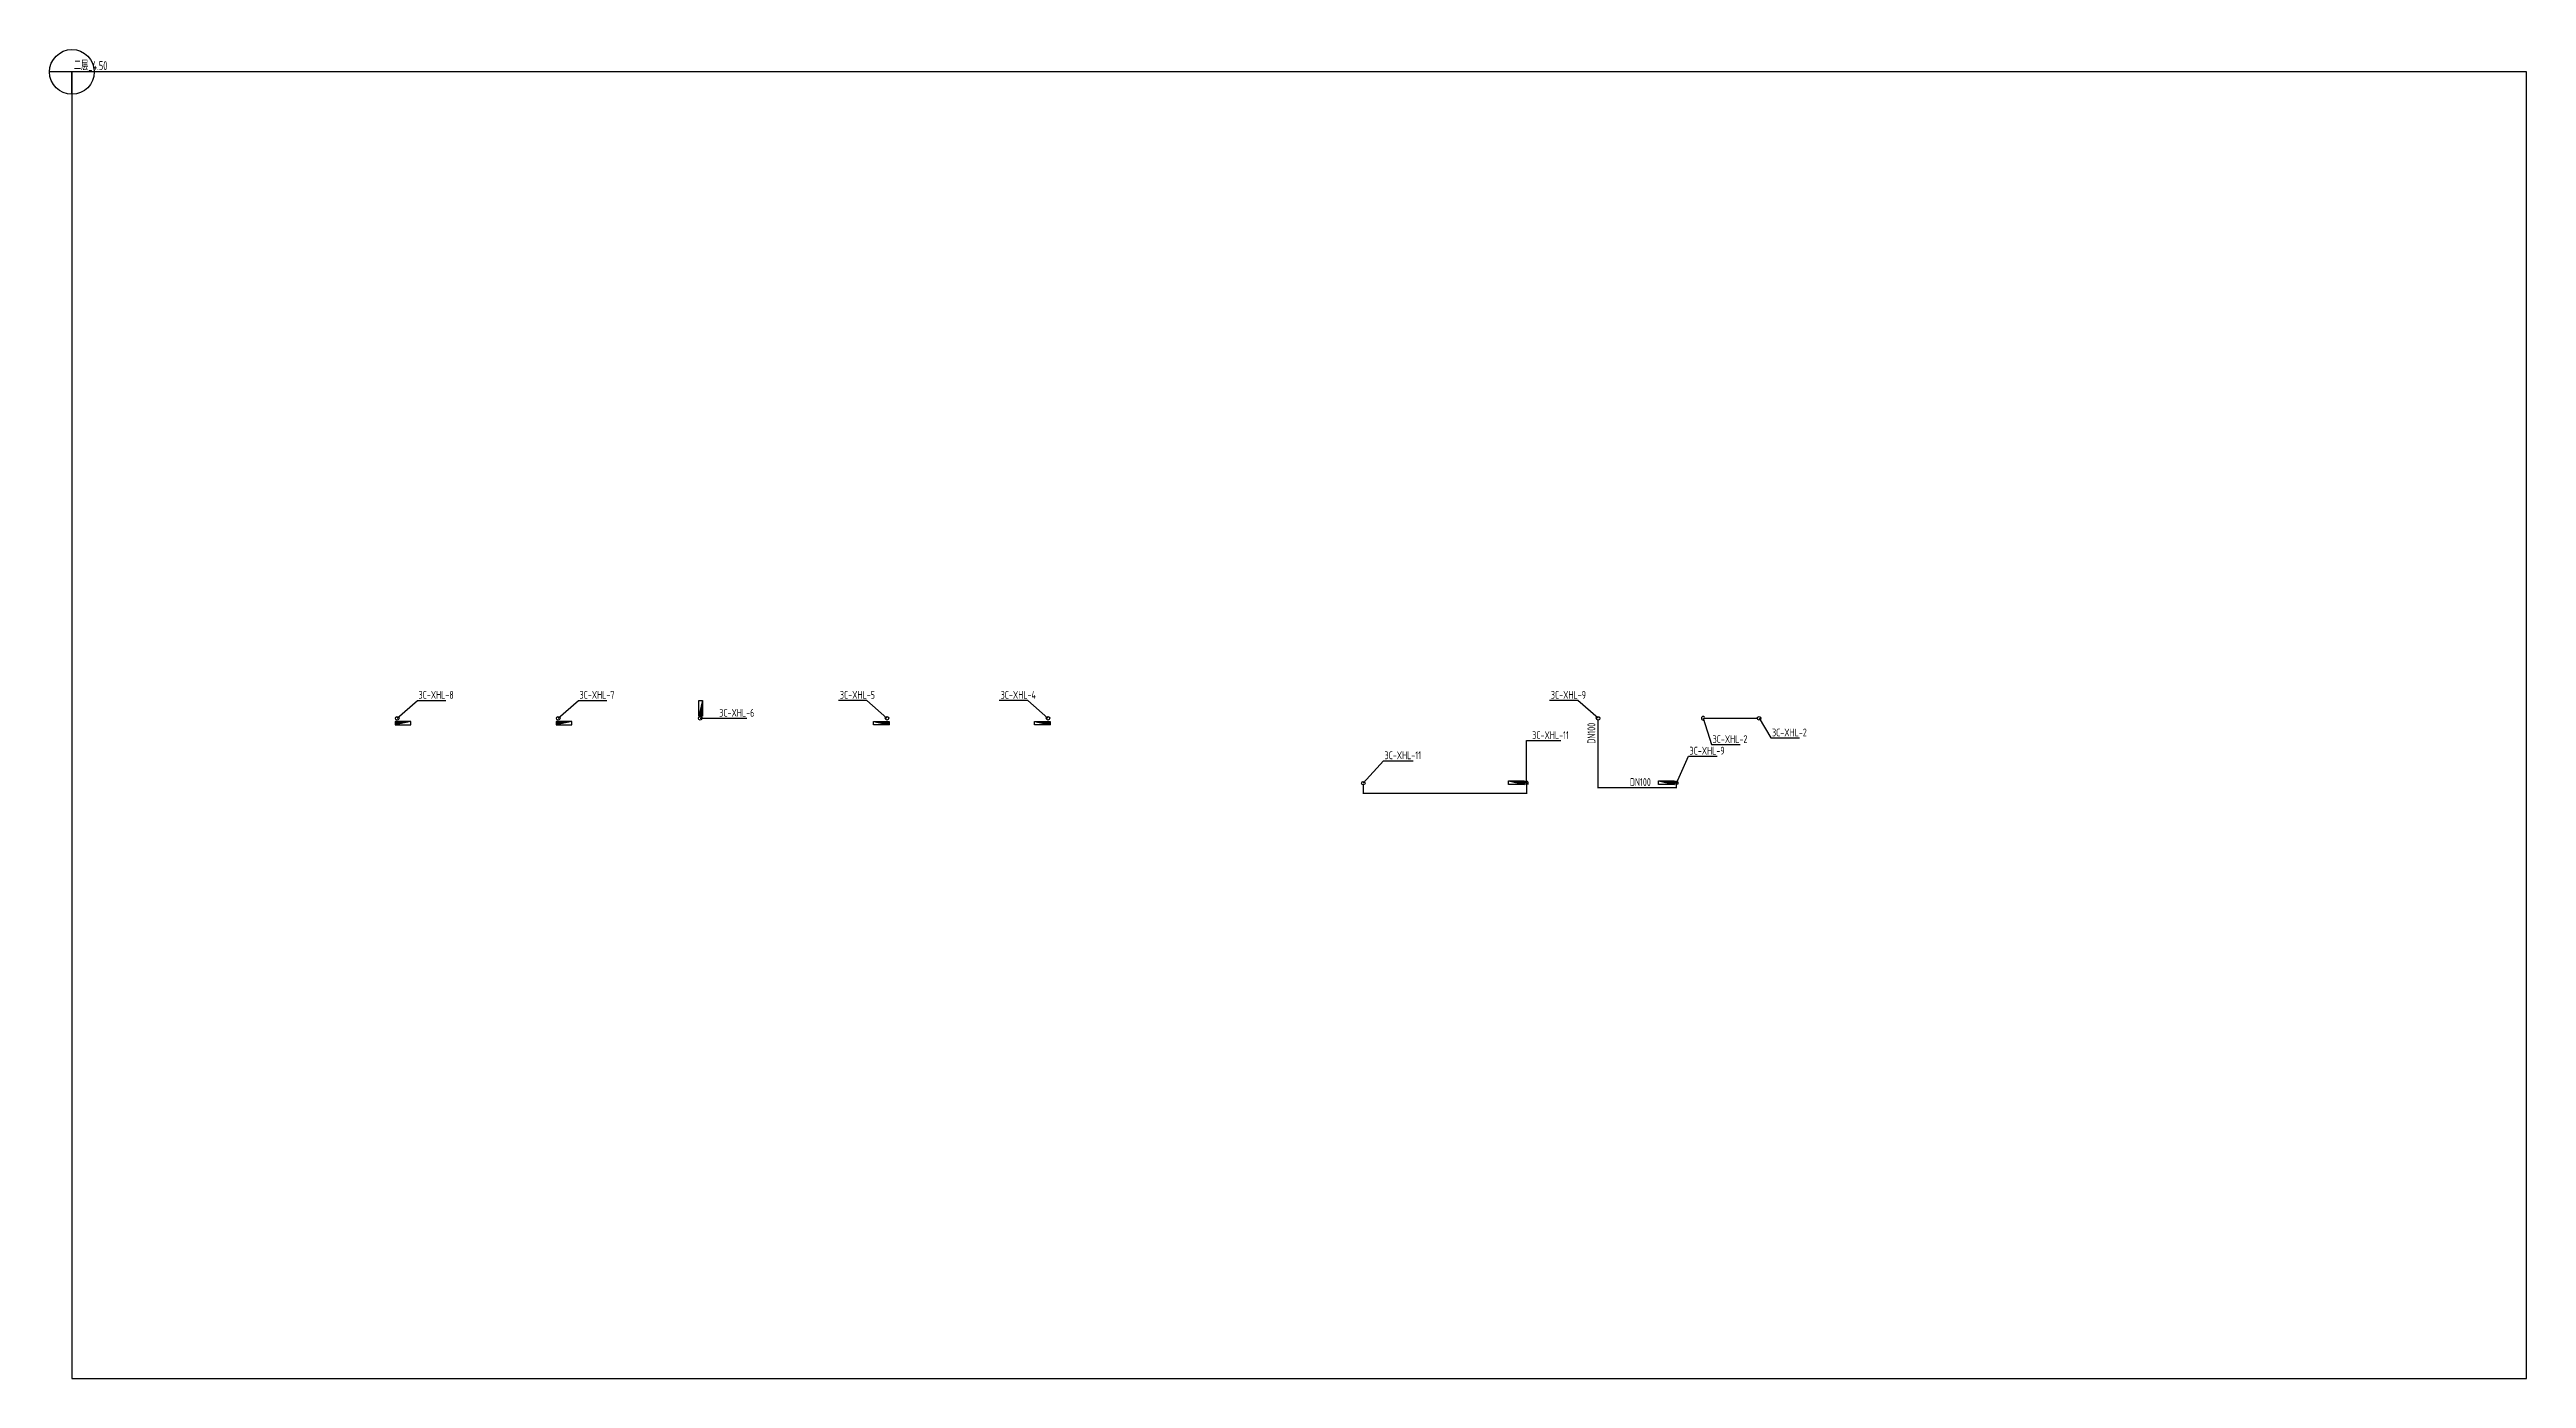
# Model space of a CAD drawing. Extents: x 18533 to 662708, y 11707 to 656991.
# Drawn here: x 551942 to 662708, y 246936 to 306352 of the extents above; entities that cross this region are included whole.
import ezdxf

# ---------------------------------------------------------------- set-up
doc = ezdxf.new("R2010")
doc.units = 0
doc.header["$LTSCALE"] = 1000
doc.layers.get('0').update_dxf_attribs({"linetype": 'CONTINUOUS'})
for name, color, linetype in [('DIM_消防', 3, 'CONTINUOUS'), ('EQUIP_消火栓', 7, 'CONTINUOUS'), ('PIPE-消防', 1, 'CONTINUOUS'), ('S-Xh_注释', 3, 'CONTINUOUS'), ('TEXT_消防', 7, 'CONTINUOUS'), ('VPIPE-消防', 1, 'CONTINUOUS')]:
    doc.layers.add(name, color=color, linetype=linetype)
doc.styles.add('_TWT_PIPEDN', font='GBENOR', dxfattribs={"width": 0.7, "height": 3.5, "bigfont": 'GBCBIG'})
doc.styles.add('_TWT_SERIAL', font='GBENOR', dxfattribs={"width": 0.7, "height": 3.5, "bigfont": 'GBCBIG'})

# ---------------------------------------------------------------- blocks, each defined once
blk = doc.blocks.new('Floorbase')
for p, q in [((0, 0), (-1000, 0)), ((0, -1000), (0, 0))]:
    blk.add_line(p, q)
blk.add_circle((0, 0), 1000)
at = {"style": '_TWT_PIPEDN', "width": 0.8}
blk.add_attdef('Elevation', (92, 81), '', height=400, dxfattribs=at)
blk = doc.blocks.new('$TwtSys$00000434')
for p, q in [((-0.5, 0.5), (-0.5, -0.5)), ((-0.5, -0.5), (0.5, 0.5)), ((0.5, 0.5), (-0.5, 0.5)), ((0.5, -0.5), (0.5, 0.5)), ((-0.5, -0.5), (0.5, -0.5))]:
    blk.add_line(p, q)
blk.add_solid([(0.5, -0.5), (0.5, 0.5), (-0.5, -0.5)])

msp = doc.modelspace()

# ---------------------------------------------------------------- hatches: boundary and pattern name
at = {"layer": 'PIPE-消防'}
for points in [[(610692, 273102), (610662, 273102), (610662, 273072)], [(610692, 273102), (610692, 273072), (610662, 273072)], [(617992, 273102), (617992, 273072), (618022, 273072)], [(617992, 273102), (618022, 273102), (618022, 273072)], [(621192, 273352), (621162, 273352), (621162, 273322)], [(621192, 273352), (621192, 273322), (621162, 273322)], [(624692, 273352), (624692, 273322), (624722, 273322)], [(624692, 273352), (624722, 273352), (624722, 273322)]]:
    msp.add_hatch(color=256, dxfattribs=at).paths.add_polyline_path(points)

# ---------------------------------------------------------------- linework, layer by layer
at = {"layer": 'DIM_消防'}
for p, q in [((567492, 276452), (568392, 277252)), ((568392, 277252), (569658, 277252)), ((574692, 276452), (575592, 277252)), ((575592, 277252), (576858, 277252)), ((588492, 277252), (587218, 277252)), ((589392, 276452), (588492, 277252)), ((595692, 277252), (594407, 277252)), ((596592, 276452), (595692, 277252)), ((620292, 277252), (619012, 277252)), ((621192, 276452), (620292, 277252)), ((581042, 276452), (581842, 276452)), ((581842, 276452), (583118, 276452)), ((625892, 276452), (626262, 275275)), ((628392, 276452), (628918, 275574)), ((617992, 273552, 3000), (617991, 275453, 3000)), ((617991, 275453, 3000), (619524, 275453, 3000)), ((624692, 273552, 3000), (625230, 274758, 3000)), ((625230, 274758, 3000), (626510, 274758, 3000)), ((626262, 275275), (627540, 275275)), ((628918, 275574), (630196, 275574)), ((610692, 273552), (611592, 274552)), ((611592, 274552), (612917, 274552))]:
    msp.add_line(p, q, dxfattribs=at)
at = {"layer": 'PIPE-消防', "const_width": 60}
for points in [[(621192, 273352), (621192, 276372)], [(628312, 276452), (625892, 276452)], [(610692, 273472), (610692, 273102)], [(610692, 273102), (617992, 273102)], [(617992, 273102), (617992, 273552)], [(621192, 273352), (624692, 273352)], [(624692, 273352), (624692, 273552)]]:
    msp.add_lwpolyline(points, dxfattribs=at)
at = {"layer": 'S-Xh_注释'}
msp.add_lwpolyline([(552942, 246936), (662708, 246936), (662708, 305352), (552942, 305352)], close=True, dxfattribs=at)
at = {"layer": 'VPIPE-消防'}
for centre in [(567492, 276452), (574692, 276452), (581042, 276452), (589392, 276452), (596592, 276452), (621192, 276452), (628392, 276452), (610692, 273552)]:
    msp.add_circle(centre, 80, dxfattribs=at)
for centre, start, end in [((625892, 276452), 45, 315), ((617992, 273552), 315, 225), ((624692, 273552), 315, 225)]:
    msp.add_arc(centre, 80, start, end, dxfattribs=at)

# ---------------------------------------------------------------- block references
at = {"layer": 'EQUIP_消火栓', "xscale": 700, "zscale": 700}
for p, yscale, rotation in [((581062, 276902), -160, 270), ((567742, 276232), 160, 180), ((574942, 276232), 160, 180), ((617542, 273572), -160, 359.9999999999997), ((624242, 273572), -160, 359.9999999999997)]:
    msp.add_blockref('$TwtSys$00000434', p, dxfattribs=dict(at, yscale=yscale, rotation=rotation))
at = {"layer": 'EQUIP_消火栓', "xscale": 700, "yscale": -160, "zscale": 700}
for p in [(589142, 276232), (596342, 276232)]:
    msp.add_blockref('$TwtSys$00000434', p, dxfattribs=at)
at = {"layer": 'S-Xh_注释', "color": 0}
msp.add_blockref('Floorbase', (552942, 305352), dxfattribs=at).add_auto_attribs({'Elevation': '二层_4.50'})

# ---------------------------------------------------------------- texts
at = {"layer": 'DIM_消防', "color": 7, "style": '_TWT_SERIAL', "width": 0.7}
for s, p in [('3C-XHL-8', (568445, 277322)), ('3C-XHL-7', (575645, 277322)), ('3C-XHL-5', (587288, 277322)), ('3C-XHL-4', (594477, 277322)), ('3C-XHL-9', (619082, 277322)), ('3C-XHL-6', (581895, 276522)), ('3C-XHL-11', (618250, 275523, 3000)), ('3C-XHL-2', (628971, 275644)), ('3C-XHL-11', (611643, 274622)), ('3C-XHL-9', (625282, 274828, 3000)), ('3C-XHL-2', (626314, 275345))]:
    msp.add_text(s, height=350, dxfattribs=at).set_placement(p)
at = {"layer": 'TEXT_消防', "style": '_TWT_PIPEDN', "width": 0.7}
msp.add_text('DN100', height=350, rotation=90, dxfattribs=at).set_placement((621067, 275313))
msp.add_text('DN100', height=350, dxfattribs=at).set_placement((622615, 273427))

doc.saveas('drawing.dxf')
